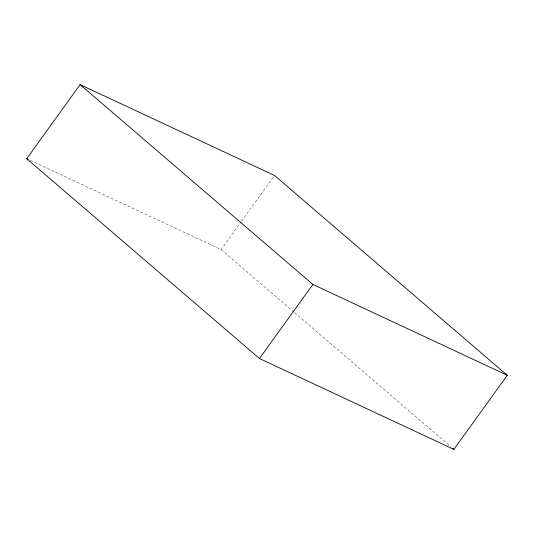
<?xml version="1.0" encoding="UTF-8"?>
<svg xmlns="http://www.w3.org/2000/svg" width="534" height="534" viewBox="0 0 534 534"><rect width="100%" height="100%" fill="white"/><g stroke="black" fill="none" stroke-linecap="round" stroke-linejoin="round"><path stroke-width="0.4" stroke-dasharray="2.67 2" d="M30.465 160.454L221.116 249.552L241.028 221.95M241.515 221.276L273.575 176.841M221.116 249.552L293.847 311.996M294.481 312.544L450.703 446.658"/><path stroke-width="0.8" d="M26.7 158.691L80.133 84.626L274.543 175.492L507.3 375.309L453.867 449.374L259.457 358.508L26.7 158.691L28.209 159.399M259.457 358.508L312.884 284.448L507.3 375.309M80.133 84.626L312.884 284.448M452.605 448.286L453.867 449.374"/></g></svg>
